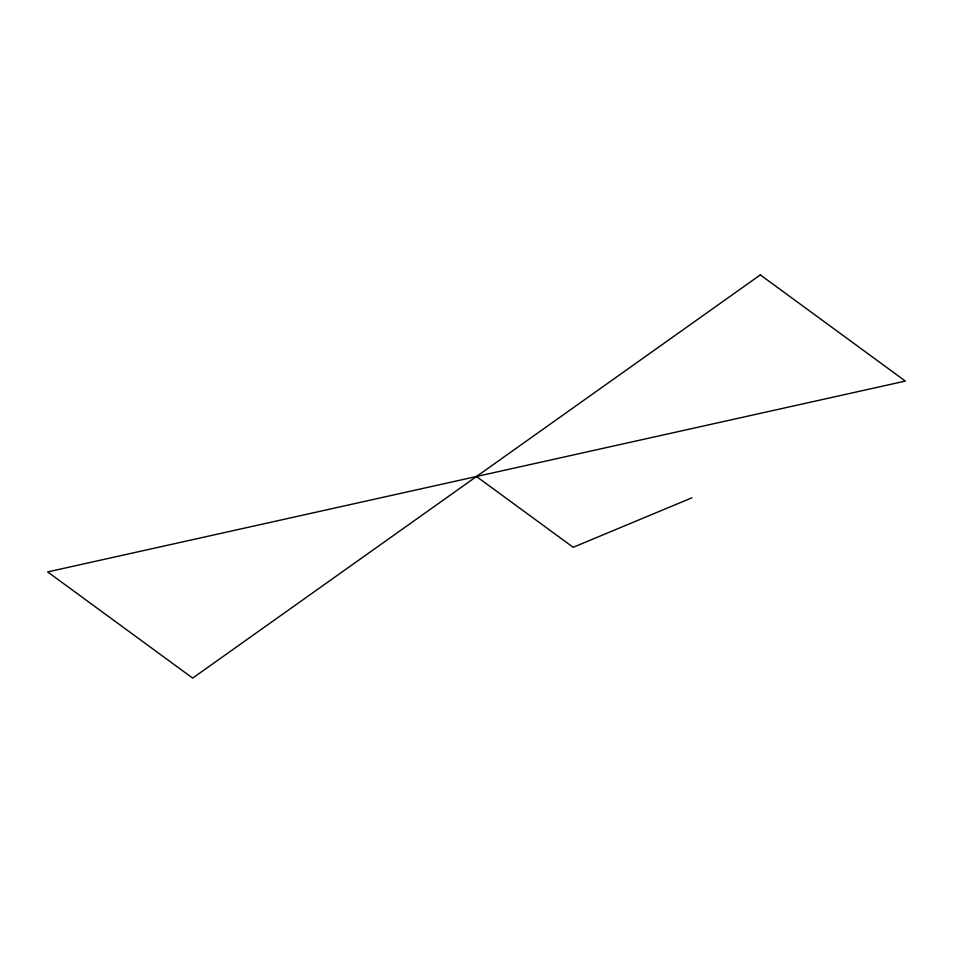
<?xml version="1.0" encoding="UTF-8"?>
<svg xmlns="http://www.w3.org/2000/svg" width="953" height="953" viewBox="0 0 953 953"><rect width="100%" height="100%" fill="white"/><g stroke="black" fill="none" stroke-linecap="round" stroke-linejoin="round"><path stroke-width="1.43" d="M691.961 497.788L573.182 547.296L476.5 476.5M760.327 274.893L192.673 678.107L47.65 571.919L905.35 381.081L760.327 274.893"/></g></svg>
